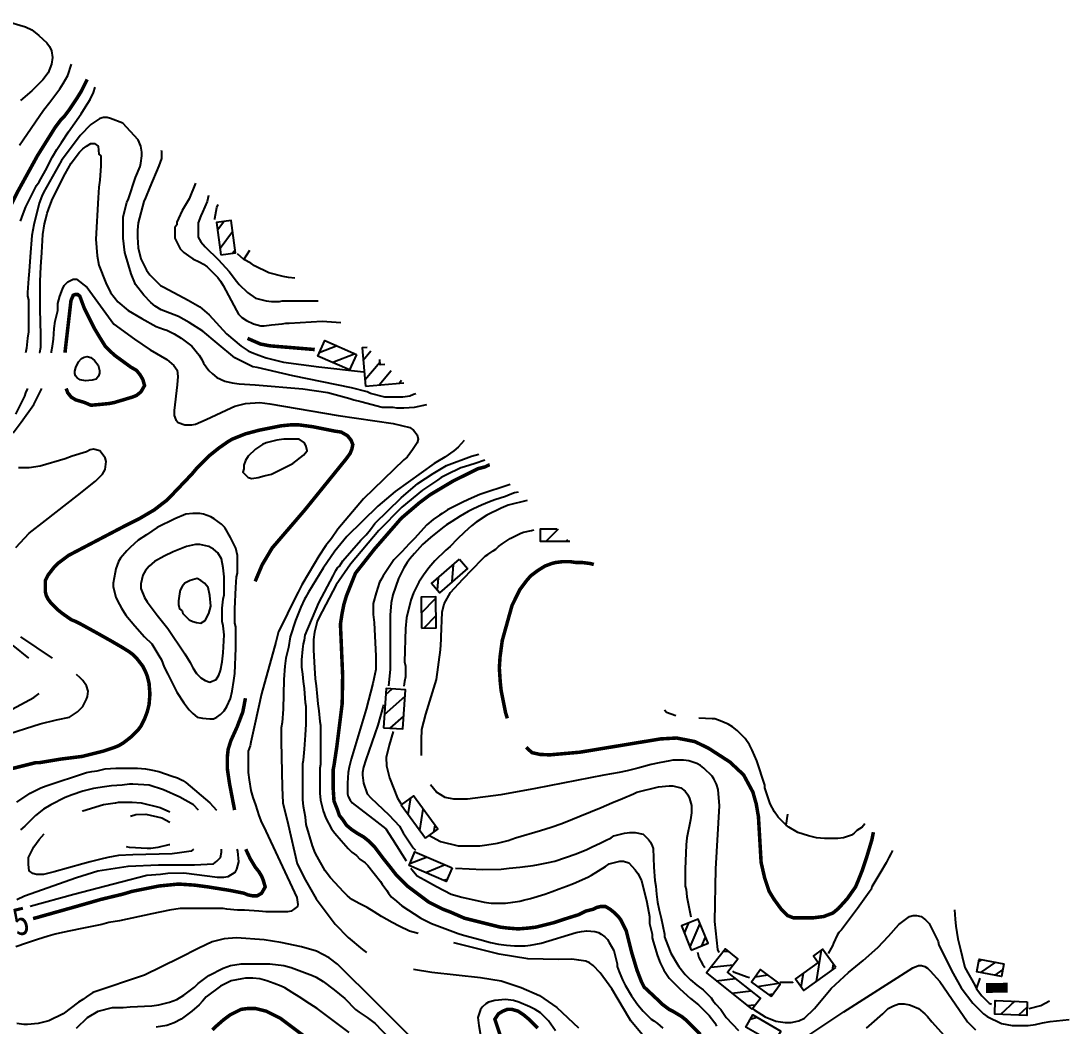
# Model space of a CAD drawing. Extents: x 35515948 to 35520624, y 3302916 to 3308279.
# Drawn here: x 35519406 to 35520151, y 3306799 to 3307513 of the extents above; entities that cross this region are included whole.
import ezdxf
from ezdxf.enums import TextEntityAlignment as Align

# ---------------------------------------------------------------- set-up
doc = ezdxf.new("R2010")
doc.units = 0
doc.header["$LTSCALE"] = 10000
doc.header["$MEASUREMENT"] = 0
doc.layers.get('0').update_dxf_attribs({"linetype": 'CONTINUOUS'})
for name, color, linetype in [('2112', 7, 'CONTINUOUS'), ('2113', 7, 'CONTINUOUS'), ('8112', 34, 'CONTINUOUS'), ('8130', 34, 'CONTINUOUS'), ('HY_DX_DGXZ', 3, 'CONTINUOUS')]:
    doc.layers.add(name, color=color, linetype=linetype)
doc.styles.add('正等线体', font='simhei.ttf', dxfattribs={"width": 0.8})

# ---------------------------------------------------------------- blocks, each defined once
blk = doc.blocks.new('1002')
blk.add_lwpolyline([(0, 0), (0.8, 0)])

msp = doc.modelspace()

# ---------------------------------------------------------------- linework, layer by layer
at = {"layer": '2112', "linetype": 'Continuous', "ltscale": 0.005, "const_width": 7, "flags": 128}
msp.add_lwpolyline([(35520091.55, 3306825.9), (35520106.91, 3306826.12)], dxfattribs=at)
at = {"layer": '2113', "linetype": 'Continuous', "ltscale": 0.005}
for p, q in [((35519545.44, 3307364.62), (35519549.97, 3307370.61)), ((35519547.26, 3307351.61), (35519556.21, 3307363.47)), ((35519556.2, 3307348.03), (35519558.03, 3307350.46)), ((35519630.52, 3307282.12), (35519617.71, 3307277.12)), ((35519643.29, 3307276.53), (35519627.35, 3307270.3)), ((35519649.01, 3307272.09), (35519654.43, 3307278.54)), ((35519650.23, 3307258), (35519660.94, 3307270.75)), ((35519660.34, 3307254.5), (35519668.91, 3307264.68)), ((35519674.43, 3307255.72), (35519676.14, 3307257.75)), ((35519778.8, 3307143.14), (35519787.83, 3307152.08)), ((35519792.95, 3307143.08), (35519794.41, 3307144.52)), ((35519712.97, 3307126.7), (35519712.08, 3307114.48)), ((35519702.27, 3307117.45), (35519701.63, 3307108.5)), ((35519722.82, 3307124.35), (35519722.78, 3307123.74)), ((35519690.23, 3307092.27), (35519700.7, 3307102.99)), ((35519692.17, 3307081.64), (35519700.84, 3307090.52)), ((35519664.99, 3307034.42), (35519669.5, 3307038.37)), ((35519664.07, 3307020.31), (35519678.74, 3307033.17)), ((35519668.13, 3307010.57), (35519677.82, 3307019.06)), ((35519680.92, 3306949.15), (35519682.73, 3306961.07)), ((35519689.3, 3306937.76), (35519691.62, 3306953.06)), ((35519699.25, 3306936.7), (35519700.01, 3306941.67)), ((35519694.33, 3306918.96), (35519682.03, 3306914.11)), ((35519707.3, 3306913.33), (35519693.41, 3306907.85)), ((35519708.61, 3306903.1), (35519706.38, 3306902.22)), ((35519877.3, 3306864.76), (35519880.48, 3306872.23)), ((35519881.23, 3306855.04), (35519888.37, 3306871.84)), ((35519889.68, 3306855.96), (35519892.29, 3306862.12)), ((35519904.96, 3306851.75), (35519908.41, 3306852.13)), ((35519971.02, 3306830.54), (35519974.61, 3306852.86)), ((35519896.14, 3306840.69), (35519911.94, 3306842.47)), ((35519982.48, 3306838.82), (35519983.12, 3306842.79)), ((35520088.42, 3306846.01), (35520086.27, 3306844.52)), ((35520098.41, 3306844.2), (35520087.74, 3306836.81)), ((35519927.53, 3306833.85), (35519936.52, 3306835.2)), ((35519960.3, 3306826.82), (35519961.85, 3306836.51)), ((35520103.51, 3306838.99), (35520097.73, 3306834.99)), ((35519899.8, 3306831.04), (35519913.65, 3306832.6)), ((35519929.02, 3306827.04), (35519944.43, 3306829.35)), ((35519910.86, 3306822.22), (35519924.71, 3306823.78)), ((35519936.92, 3306821.2), (35519940.15, 3306821.68)), ((35519921.91, 3306813.4), (35519927.58, 3306814.04)), ((35520099.13, 3306817.01), (35520098.15, 3306816.11)), ((35520111.99, 3306816.5), (35520101.86, 3306807.15)), ((35520120.77, 3306812.21), (35520114.72, 3306806.63)), ((35519928.88, 3306804.93), (35519923.97, 3306803.6))]:
    msp.add_line(p, q, dxfattribs=at)
for points in [[(35519547.92, 3307346.88), (35519558.33, 3307348.33), (35519555.12, 3307371.33), (35519544.71, 3307369.88)], [(35519644.18, 3307276.13), (35519639.32, 3307265.05), (35519616.75, 3307274.95), (35519621.61, 3307286.03)], [(35519717.44, 3307130.57), (35519723.11, 3307124.02), (35519703.14, 3307106.75), (35519697.48, 3307113.3)], [(35519690.36, 3307081.62), (35519700.95, 3307081.74), (35519700.69, 3307103.79), (35519690.1, 3307103.66)], [(35519663.45, 3307010.87), (35519677.22, 3307009.97), (35519679.04, 3307037.75), (35519665.27, 3307038.65)], [(35519693.31, 3306932.32), (35519702.12, 3306938.81), (35519684.67, 3306962.5), (35519675.86, 3306956.02)], [(35519712.14, 3306911.23), (35519707.94, 3306901.54), (35519681.55, 3306913), (35519685.76, 3306922.69)], [(35519882.1, 3306852.9), (35519894.07, 3306857.73), (35519887.12, 3306874.92), (35519875.15, 3306870.08)], [(35519925.06, 3306810.89), (35519931.21, 3306818.59), (35519907.79, 3306837.27), (35519915.27, 3306846.65), (35519906.49, 3306853.66), (35519892.86, 3306836.58)], [(35519984.78, 3306840.49), (35519975.41, 3306853.44), (35519968.9, 3306848.73), (35519972.28, 3306844.05), (35519956.23, 3306832.44), (35519962.22, 3306824.17)], [(35520104.26, 3306843.13), (35520102.62, 3306834.1), (35520084.96, 3306837.32), (35520086.6, 3306846.35)], [(35519938.78, 3306819.83), (35519945.33, 3306828.69), (35519931.35, 3306839.02), (35519924.8, 3306830.16)], [(35520120.93, 3306816.14), (35520120.54, 3306806.4), (35520097.8, 3306807.31), (35520098.19, 3306817.05)], [(35519945.72, 3306795.26), (35519940.75, 3306786.6), (35519920.79, 3306798.06), (35519925.76, 3306806.72)]]:
    msp.add_lwpolyline(points, close=True, dxfattribs=at)
for points in [[(35519651.82, 3307281.04), (35519648.26, 3307280.73), (35519650.6, 3307253.65)], [(35519664.4, 3307269), (35519661.12, 3307268.71), (35519660.79, 3307272.45)], [(35519650.6, 3307253.65), (35519677.95, 3307256.02)], [(35519795.93, 3307143.06), (35519774.9, 3307143.16), (35519774.94, 3307152.14), (35519786.51, 3307152.09)]]:
    msp.add_lwpolyline(points, dxfattribs=at)
at = {"layer": 'HY_DX_DGXZ', "linetype": 'Continuous', "ltscale": 0.005, "flags": 128}
for points, elevation in [([(35519394.56, 3307513.04), (35519409.06, 3307508.95), (35519413.48, 3307506.74), (35519418.52, 3307502.65), (35519424.15, 3307497.54), (35519426.08, 3307494.91), (35519427.49, 3307491.84), (35519428.1, 3307487.18), (35519427.49, 3307482.45), (35519425.04, 3307476.21), (35519421.23, 3307471.13), (35519413.61, 3307463.51), (35519405.35, 3307456.53)], 440), ([(35519404.72, 3307424.78), (35519407.26, 3307428.59), (35519421.87, 3307449.54), (35519426.31, 3307455.26), (35519433.3, 3307464.78), (35519435.84, 3307468.59), (35519439.01, 3307474.31), (35519441.66, 3307482.25)], 445), ([(35519405.35, 3307370.8), (35519407.26, 3307375.88), (35519409.16, 3307380.96), (35519416.78, 3307396.2), (35519418.69, 3307398.74), (35519424.41, 3307408.9), (35519425.67, 3307411.44), (35519428.22, 3307416.52), (35519431.39, 3307421.6), (35519434.56, 3307426.68), (35519439.65, 3307434.3), (35519448.53, 3307447), (35519451.71, 3307452.08), (35519454.88, 3307457.16), (35519457.42, 3307462.24), (35519458.61, 3307466.02)], 455), ([(35519686.33, 3307248), (35519684.76, 3307247.61), (35519682.22, 3307246.34), (35519677.14, 3307245.71), (35519664.44, 3307245.71), (35519654.28, 3307248.25), (35519651.74, 3307249.52), (35519640.66, 3307252.27), (35519599.05, 3307260.78), (35519573.52, 3307266.76), (35519570.46, 3307267.29), (35519557.76, 3307273.65), (35519545.15, 3307284.09), (35519535.06, 3307292.59), (35519525.29, 3307298.89), (35519517.73, 3307302.98), (35519505.43, 3307307.71), (35519501.24, 3307310.48), (35519498.07, 3307313.02), (35519492.99, 3307318.1), (35519487.27, 3307325.72), (35519484.1, 3307333.34), (35519480.29, 3307346.04), (35519479.65, 3307348.58), (35519478.38, 3307358.74), (35519478.38, 3307373.98), (35519480.92, 3307384.14), (35519482.19, 3307386.68), (35519487.27, 3307401.92), (35519490.45, 3307409.54), (35519491.08, 3307412.08), (35519491.72, 3307417.16), (35519491.72, 3307419.7), (35519491.08, 3307424.14), (35519489.16, 3307428.64), (35519478.13, 3307440.36), (35519469.49, 3307443.83), (35519466.95, 3307444.46), (35519464.41, 3307444.46), (35519461.87, 3307443.83), (35519455.52, 3307439.38), (35519447.9, 3307431.76), (35519434.56, 3307413.98), (35519421.87, 3307391.12), (35519420.59, 3307388.58), (35519418.69, 3307383.5), (35519414.88, 3307368.26), (35519413.61, 3307360.64), (35519412.34, 3307345.4), (35519411.7, 3307335.24), (35519411.07, 3307330.16), (35519410.44, 3307320), (35519410.44, 3307317.46), (35519411.07, 3307314.92), (35519411.07, 3307292.06), (35519410.44, 3307287.62), (35519409.8, 3307280.63), (35519409.16, 3307278.09), (35519408.92, 3307277.25)], 460), ([(35519419.05, 3307277.25), (35519419.11, 3307277.52), (35519419.96, 3307281.27), (35519419.96, 3307286.35), (35519419.96, 3307290.16), (35519419.33, 3307307.94), (35519419.33, 3307310.48), (35519419.33, 3307315.56), (35519419.33, 3307328.26), (35519419.96, 3307338.42), (35519420.59, 3307348.58), (35519421.23, 3307361.28), (35519422.5, 3307368.9), (35519423.13, 3307371.44), (35519424.41, 3307376.52), (35519426.31, 3307381.6), (35519428.22, 3307386.68), (35519437.1, 3307404.46), (35519441.55, 3307412.08), (35519447.27, 3307419.7), (35519449.8, 3307422.24), (35519452.34, 3307424.14), (35519455.52, 3307426.05), (35519458.06, 3307426.05), (35519460.6, 3307424.14), (35519461.23, 3307418.43), (35519462.51, 3307417.16), (35519462.51, 3307410.17), (35519461.87, 3307400.01), (35519461.23, 3307394.93), (35519460.54, 3307387.39), (35519458.96, 3307358.1), (35519459.91, 3307346.13), (35519461.17, 3307339.52), (35519466.21, 3307326.92), (35519469.36, 3307319.99), (35519474.72, 3307313.38), (35519481.97, 3307307.39), (35519491.75, 3307301.72), (35519501.88, 3307295.87), (35519506.96, 3307293.97), (35519509.5, 3307293.33), (35519514.58, 3307290.79), (35519519.66, 3307287.62), (35519527.28, 3307281.9), (35519532.36, 3307275.55), (35519534.26, 3307272.38), (35519535.53, 3307269.83), (35519539.34, 3307264.75), (35519541.88, 3307262.21), (35519545.06, 3307259.67), (35519550.77, 3307257.13), (35519555.85, 3307255.87), (35519560.93, 3307255.23), (35519572.26, 3307254.48), (35519605.99, 3307251.64), (35519623.96, 3307249.12), (35519639.4, 3307244.71), (35519642.21, 3307243.8), (35519647.29, 3307242.53), (35519662.53, 3307238.72), (35519670.15, 3307238.72), (35519672.69, 3307238.08), (35519677.77, 3307238.08), (35519685.39, 3307238.72), (35519694.12, 3307240.54)], 465), ([(35519505.48, 3307421.15), (35519505.69, 3307420.33), (35519505.69, 3307415.25), (35519503.78, 3307410.17), (35519497.43, 3307394.93), (35519494.26, 3307387.31), (35519492.99, 3307384.77), (35519489.18, 3307369.53), (35519488.54, 3307364.45), (35519488.54, 3307359.37), (35519489.18, 3307351.75), (35519491.08, 3307344.13), (35519494.89, 3307335.88), (35519497.43, 3307332.7), (35519505.05, 3307325.08), (35519507.32, 3307323.77), (35519524.66, 3307314.64), (35519532.86, 3307309.91), (35519539.48, 3307304.24), (35519551.77, 3307290.7), (35519562.2, 3307281.9), (35519567.28, 3307278.73), (35519569.82, 3307277.46), (35519574.9, 3307275.55), (35519579.98, 3307273.65), (35519592.43, 3307270.54), (35519617.34, 3307267.39), (35519649.31, 3307263.71)], 455), ([(35519529.81, 3307397.86), (35519525.35, 3307386.72), (35519520.23, 3307378.47), (35519517.71, 3307372.74), (35519516.48, 3307370.17), (35519516.48, 3307368.26), (35519515.21, 3307366.36), (35519515.21, 3307358.74), (35519519.02, 3307351.12), (35519521.56, 3307348.58), (35519524.74, 3307346.04), (35519527.91, 3307344.13), (35519532.99, 3307341.59), (35519535.53, 3307340.32), (35519538.07, 3307338.42), (35519545.69, 3307330.8), (35519547.6, 3307328.26), (35519549.5, 3307325.08), (35519559.03, 3307307.3), (35519560.3, 3307304.76), (35519562.84, 3307302.22), (35519566.01, 3307300.32), (35519571.09, 3307297.78), (35519576.17, 3307296.51), (35519578.71, 3307296.51), (35519583.79, 3307297.14), (35519591.41, 3307297.78), (35519593.95, 3307298.41), (35519596.49, 3307298.41), (35519619.79, 3307299.83), (35519633.17, 3307298.9)], 445), ([(35519539.11, 3307388.95), (35519538.07, 3307384.77), (35519534.9, 3307377.15), (35519533.63, 3307374.61), (35519531.72, 3307369.53), (35519531.72, 3307361.91), (35519531.72, 3307359.37), (35519533.63, 3307356.2), (35519536.64, 3307352.43), (35519546.1, 3307343.3), (35519553.66, 3307335.11), (35519559.02, 3307328.18), (35519560.93, 3307325.72), (35519566.65, 3307320), (35519572.36, 3307316.19), (35519574.27, 3307315.56), (35519579.98, 3307314.29), (35519583.79, 3307313.65), (35519589.51, 3307313.65), (35519591.41, 3307314.29), (35519617.09, 3307314.29)], 440), ([(35519543.63, 3307371.95), (35519543.58, 3307372.57), (35519544.97, 3307380.38), (35519545.84, 3307382.51)], 435), ([(35519600.45, 3307330.22), (35519595.86, 3307330.8), (35519592.05, 3307331.43), (35519581.89, 3307333.97), (35519571.73, 3307339.05), (35519569.19, 3307340.96), (35519564.11, 3307343.5), (35519559.58, 3307347.52)], 435), ([(35519427.58, 3307277.25), (35519427.58, 3307278.09), (35519428.22, 3307281.9), (35519428.85, 3307286.98), (35519429.48, 3307294.6), (35519430.12, 3307299.68), (35519432.02, 3307307.3), (35519432.02, 3307312.38), (35519433.3, 3307317.46), (35519435.2, 3307322.54), (35519436.47, 3307325.08), (35519439.01, 3307327.62), (35519442.82, 3307329.53), (35519445.36, 3307329.53), (35519452.87, 3307323.7), (35519471.71, 3307297.49), (35519486.38, 3307286.98), (35519497.66, 3307279.35), (35519509.55, 3307272.49), (35519514.41, 3307268.32), (35519516.67, 3307264.94), (35519517.19, 3307260.34), (35519516.86, 3307254.51), (35519514.66, 3307236.24), (35519514.66, 3307232.77), (35519515.92, 3307229.62), (35519517.49, 3307227.73), (35519522.2, 3307226.02), (35519527.28, 3307226.02), (35519529.82, 3307226.65), (35519537.44, 3307229.83), (35519555.22, 3307238.08), (35519557.76, 3307239.35), (35519565.38, 3307241.26), (35519575.54, 3307241.9), (35519582.74, 3307240.96), (35519631.29, 3307232.77), (35519670.38, 3307227.1), (35519682.22, 3307224.12), (35519684.76, 3307222.21), (35519687.3, 3307219.04), (35519687.93, 3307215.86), (35519687.3, 3307213.32), (35519684.12, 3307208.24), (35519680.31, 3307203.16), (35519677.94, 3307201.28), (35519649.26, 3307173.56), (35519630.97, 3307151.83), (35519626.34, 3307145.38), (35519622.53, 3307140.29), (35519617.45, 3307132.67), (35519614.27, 3307127.6), (35519609.83, 3307119.98), (35519605.38, 3307112.35), (35519602.84, 3307107.27), (35519596.49, 3307094.58), (35519593.95, 3307089.5), (35519588.87, 3307079.33), (35519586.97, 3307071.71), (35519576.65, 3307035), (35519572.05, 3307013.39), (35519569.19, 3307000.6), (35519568.55, 3306998.06), (35519567.28, 3306994.25), (35519567.28, 3306979), (35519567.92, 3306973.92), (35519569.19, 3306966.31), (35519570.46, 3306961.23), (35519572.36, 3306956.15), (35519574.9, 3306948.52), (35519576.81, 3306943.44), (35519578.08, 3306940.9), (35519601.91, 3306890.31), (35519602.6, 3306885.27), (35519602.21, 3306883.75), (35519600.3, 3306882.48), (35519597.76, 3306880.58), (35519595.22, 3306879.94), (35519579.98, 3306879.94), (35519574.9, 3306880.58), (35519564.74, 3306881.21), (35519559.66, 3306881.21), (35519552.04, 3306881.85), (35519549.5, 3306882.48), (35519519.02, 3306882.48), (35519511.4, 3306881.21), (35519498.7, 3306878.67), (35519475.84, 3306873.6), (35519468.22, 3306872.33), (35519463.14, 3306871.06), (35519447.9, 3306867.88), (35519435.2, 3306865.34), (35519430.12, 3306864.07), (35519425.04, 3306862.8), (35519417.42, 3306860.26), (35519409.8, 3306857.72), (35519402.18, 3306855.18)], 470), ([(35519400.27, 3307220.31), (35519405.99, 3307227.92), (35519414.88, 3307240.62), (35519420.51, 3307251.88)], 470), ([(35519402.18, 3307233.64), (35519408.53, 3307246.34), (35519409.16, 3307248.88), (35519410.44, 3307251.42), (35519410.62, 3307251.88)], 465), ([(35519720.77, 3307215.02), (35519716.51, 3307210.15), (35519713.33, 3307207.6), (35519706.98, 3307203.16), (35519701.9, 3307199.98), (35519699.36, 3307198.71), (35519671.64, 3307178.6), (35519659.34, 3307168.21), (35519637.28, 3307146.79), (35519628.77, 3307136.39), (35519620.57, 3307124.11), (35519610.17, 3307107.1), (35519607.92, 3307103.46), (35519607.29, 3307102.19), (35519604.75, 3307096.48), (35519600.94, 3307086.96), (35519597.13, 3307075.52), (35519595.86, 3307067.9), (35519593.95, 3307060.29), (35519593.32, 3307054.57), (35519592.68, 3307045.04), (35519592.05, 3307024.09), (35519591.41, 3307014.56), (35519590.78, 3307010.75), (35519590.78, 3307001.23), (35519591.32, 3306968.43), (35519591.84, 3306957.4), (35519595.66, 3306941.96), (35519602.17, 3306914.18), (35519607.9, 3306902.46), (35519615.45, 3306889.18), (35519628.99, 3306871.3), (35519638.19, 3306861.84), (35519648.52, 3306853.16), (35519651.37, 3306851.18)], 465), ([(35519402.18, 3307139.02), (35519411.7, 3307149.19), (35519423.13, 3307158.08), (35519445.99, 3307175.85), (35519458.7, 3307186.02), (35519463.77, 3307191.1), (35519465.68, 3307194.27), (35519466.31, 3307199.98), (35519465.68, 3307202.52), (35519461.87, 3307207.6), (35519457.42, 3307208.88), (35519454.88, 3307208.24), (35519452.34, 3307206.97), (35519442.19, 3307203.79), (35519437.1, 3307201.89), (35519419.33, 3307196.81), (35519411.7, 3307195.54), (35519404.09, 3307195.54)], 470), ([(35519688.05, 3306864.62), (35519681.89, 3306866.22), (35519674.6, 3306869.79), (35519669.52, 3306872.33), (35519661.9, 3306876.77), (35519656.82, 3306879.94), (35519651.74, 3306883.12), (35519646.66, 3306885.66), (35519640.94, 3306888.83), (35519637.77, 3306891.38), (35519635.23, 3306893.92), (35519625.7, 3306904.08), (35519621.89, 3306909.15), (35519616.18, 3306919.31), (35519614.91, 3306921.85), (35519613, 3306926.94), (35519608.56, 3306942.17), (35519607.92, 3306947.25), (35519606.65, 3306954.88), (35519606.02, 3306959.96), (35519606.02, 3306985.35), (35519606.65, 3306987.9), (35519607.29, 3306995.52), (35519607.92, 3307005.67), (35519608.56, 3307013.29), (35519608.56, 3307026), (35519607.92, 3307028.54), (35519607.29, 3307038.69), (35519606.65, 3307043.77), (35519606.02, 3307048.85), (35519605.38, 3307053.94), (35519605.38, 3307059.02), (35519606.02, 3307066.63), (35519606.65, 3307070.44), (35519607.29, 3307072.98), (35519607.64, 3307076.58), (35519617.53, 3307099.58), (35519627.61, 3307118.71), (35519629.51, 3307122.52), (35519630.78, 3307124.42), (35519632.05, 3307125.69), (35519634.55, 3307129.53), (35519647.29, 3307144.1), (35519651.1, 3307147.92), (35519654.28, 3307151.73), (35519657.14, 3307155.92), (35519676.05, 3307174.19), (35519687.71, 3307184.27), (35519698.75, 3307191.51), (35519708.2, 3307197.18), (35519725.86, 3307203.8), (35519731.04, 3307205.19)], 460), ([(35519735.42, 3307201), (35519728.57, 3307198.71), (35519720.95, 3307196.17), (35519718.41, 3307195.54), (35519714.6, 3307193.63), (35519712.06, 3307192.37), (35519704.44, 3307188.56), (35519701.81, 3307186.73), (35519691.05, 3307179.7), (35519676.47, 3307167.63), (35519659.98, 3307150.97), (35519640.01, 3307127.1), (35519629.68, 3307112.43), (35519617.45, 3307088.86), (35519616.18, 3307086.32), (35519614.27, 3307078.7), (35519613.64, 3307073.62), (35519613.64, 3307068.54), (35519613.64, 3307066), (35519614.27, 3307053.3), (35519614.91, 3307045.68), (35519615.54, 3307040.6), (35519616.18, 3307032.98), (35519616.81, 3307027.9), (35519617.45, 3307022.82), (35519618.08, 3307015.2), (35519618.72, 3307012.66), (35519618.72, 3306984.72), (35519618.08, 3306982.18), (35519618.08, 3306964.4), (35519618.72, 3306959.32), (35519620.62, 3306951.7), (35519622.53, 3306946.62), (35519626.34, 3306939), (35519628.88, 3306935.83), (35519633.32, 3306930.75), (35519638.4, 3306925.03), (35519640.94, 3306922.49), (35519644.12, 3306919.95), (35519646.66, 3306917.41), (35519650.47, 3306914.87), (35519652.37, 3306912.96), (35519656.82, 3306907.25), (35519661.26, 3306901.54), (35519662.53, 3306899.63), (35519665.71, 3306895.19), (35519666.98, 3306893.28), (35519668.88, 3306890.74), (35519672.69, 3306887.56), (35519676.5, 3306884.39), (35519689.84, 3306875.5), (35519693.65, 3306873.6), (35519697.46, 3306871.69), (35519716.51, 3306864.71), (35519720.32, 3306863.44), (35519731.75, 3306860.26), (35519739.37, 3306858.35), (35519745.08, 3306857.08), (35519750.8, 3306856.45), (35519756.51, 3306855.81), (35519764.13, 3306855.81), (35519767.94, 3306856.45), (35519771.75, 3306857.08), (35519775.56, 3306857.72), (35519800.33, 3306865.34), (35519804.14, 3306865.98), (35519807.95, 3306866.61), (35519813.66, 3306865.98), (35519816.2, 3306865.34), (35519818.11, 3306864.07), (35519820.65, 3306862.17), (35519822.55, 3306860.26), (35519823.82, 3306858.35), (35519827, 3306852.64), (35519827.63, 3306850.73), (35519829.54, 3306843.12), (35519829.54, 3306841.21), (35519830.81, 3306837.4), (35519833.35, 3306831.69), (35519835.25, 3306827.88), (35519839.7, 3306820.25), (35519844.14, 3306813.9), (35519847.95, 3306809.46), (35519853.67, 3306803.75), (35519855.57, 3306802.48), (35519858.11, 3306800.57), (35519861.92, 3306797.4)], 455), ([(35519428.31, 3307060.36), (35519405.59, 3307075.33)], 470), ([(35519411.43, 3307060.36), (35519400.23, 3307069.34)], 465), ([(35519392.66, 3307005.09), (35519419.46, 3307013.59), (35519431.12, 3307016.43), (35519440.28, 3307018.38), (35519445.99, 3307022.19), (35519449.8, 3307026), (35519452.34, 3307031.08), (35519452.98, 3307032.98), (35519453.62, 3307036.79), (35519452.34, 3307040.6), (35519449.8, 3307044.41), (35519447.9, 3307046.31), (35519445.31, 3307048.64)], 470), ([(35519399.64, 3307024.09), (35519414.88, 3307032.35), (35519418.71, 3307035.21)], 465), ([(35519871.22, 3307019.3), (35519864.46, 3307021.55), (35519863.14, 3307023.27)], 420), ([(35520005.41, 3306942.51), (35520003.53, 3306940.27), (35519999.72, 3306937.73), (35519997.81, 3306935.83), (35519995.91, 3306934.56), (35519990.19, 3306932.65), (35519986.38, 3306932.02), (35519976.86, 3306932.02), (35519971.14, 3306932.65), (35519965.43, 3306933.92), (35519957.81, 3306936.46), (35519951.46, 3306940.27), (35519949.55, 3306941.54), (35519943.84, 3306947.25), (35519941.3, 3306951.06), (35519938.12, 3306956.78), (35519934.31, 3306968.21), (35519934.31, 3306970.12), (35519928.6, 3306987.26), (35519925.42, 3306994.88), (35519923.52, 3306998.69), (35519920.34, 3307003.13), (35519914.63, 3307008.85), (35519911.45, 3307011.39), (35519908.28, 3307013.29), (35519902.56, 3307015.83), (35519898.75, 3307017.1), (35519896.85, 3307017.1), (35519887.38, 3307017.63)], 420), ([(35519402.81, 3306958.05), (35519412.34, 3306964.4), (35519416.15, 3306966.31), (35519419.96, 3306968.21), (35519423.77, 3306969.48), (35519452.34, 3306979), (35519456.16, 3306979.64), (35519459.97, 3306980.27), (35519465.68, 3306981.54), (35519473.3, 3306982.18), (35519484.73, 3306982.18), (35519488.54, 3306982.18), (35519494.26, 3306981.54), (35519498.07, 3306980.91), (35519503.78, 3306979.64), (35519513.31, 3306976.46), (35519517.12, 3306975.19), (35519520.93, 3306973.29), (35519522.83, 3306972.02), (35519539.93, 3306957.4), (35519544.71, 3306952.35)], 480), ([(35519485.37, 3306970.75), (35519482.83, 3306970.75), (35519477.75, 3306970.12), (35519470.12, 3306969.48), (35519465.05, 3306968.85), (35519457.42, 3306967.58), (35519449.8, 3306965.67), (35519442.19, 3306963.13), (35519437.1, 3306961.23), (35519426.95, 3306956.15), (35519421.87, 3306952.97), (35519416.15, 3306948.52), (35519408.53, 3306940.9), (35519405.35, 3306938.37)], 485), ([(35519532.06, 3306952.35), (35519528.39, 3306956.02), (35519518.75, 3306961.48), (35519507.03, 3306966.78), (35519496.97, 3306969.99), (35519485.37, 3306970.75), (35519485.37, 3306970.75)], 485), ([(35519449.48, 3306951.52), (35519449.83, 3306951.68), (35519464.33, 3306956.28), (35519472.66, 3306957.41), (35519472.66, 3306957.41)], 490), ([(35519472.66, 3306957.41), (35519473.3, 3306957.42), (35519475.21, 3306958.05), (35519479.65, 3306958.05), (35519484.73, 3306958.05), (35519491.24, 3306957.4), (35519504.78, 3306954.19), (35519511.52, 3306951.16)], 490), ([(35519483.71, 3306947.91), (35519487.33, 3306949.16), (35519494.45, 3306949.33), (35519505.91, 3306946.82), (35519511.52, 3306943.84)], 495), ([(35519528.38, 3306924.52), (35519526.64, 3306923.12), (35519518.39, 3306921.85), (35519513.31, 3306921.22), (35519485.37, 3306920.58), (35519475.21, 3306919.95), (35519467.59, 3306918.68), (35519462.51, 3306917.41), (35519454.88, 3306915.5), (35519449.8, 3306914.23), (35519429.48, 3306908.52), (35519421.87, 3306906.62), (35519416.78, 3306906.62), (35519414.24, 3306907.25), (35519411.7, 3306909.15), (35519411.07, 3306913.6), (35519411.07, 3306918.68), (35519414.88, 3306926.3), (35519418.69, 3306931.38), (35519422.33, 3306935.54)], 490), ([(35519402.81, 3306888.83), (35519408.31, 3306891.41), (35519445.19, 3306904.33), (35519460.32, 3306909.05), (35519482.07, 3306912.52), (35519503.51, 3306913.46), (35519529.04, 3306913.46), (35519542.52, 3306914.23), (35519545.06, 3306916.14), (35519547.6, 3306918.68), (35519548.23, 3306922.49), (35519548.23, 3306924.52)], 485), ([(35519559.26, 3306924.52), (35519559.66, 3306923.12), (35519560.3, 3306915.5), (35519559.03, 3306910.42), (35519557.76, 3306907.88), (35519552.68, 3306904.96), (35519549.85, 3306904.33), (35519545.43, 3306904.33), (35519521.48, 3306907.48), (35519510.13, 3306907.25), (35519505.05, 3306906.62), (35519495.31, 3306905.9), (35519477.03, 3306901.18), (35519443.3, 3306892.36), (35519412.28, 3306883.75)], 480), ([(35519511.52, 3306927.7), (35519510.77, 3306927.57), (35519503.15, 3306925.67), (35519498.07, 3306925.03), (35519495.53, 3306925.03), (35519482.83, 3306925.67), (35519480.89, 3306926.15)], 495), ([(35520069.15, 3306881.48), (35520069.57, 3306874.87), (35520070.2, 3306869.79), (35520070.84, 3306865.34), (35520071.47, 3306860.9), (35520073.38, 3306853.27), (35520074.65, 3306848.19), (35520076.55, 3306840.58), (35520083.54, 3306827.88), (35520084.81, 3306825.33), (35520088.62, 3306820.25), (35520093.7, 3306815.17), (35520095.38, 3306814.37)], 430), ([(35519684.54, 3306789.27), (35519659.06, 3306814.57), (35519630.69, 3306842.91), (35519624.7, 3306847.32), (35519615.87, 3306852.05), (35519605.15, 3306855.2), (35519590.51, 3306858.34), (35519578.53, 3306860.23), (35519558.99, 3306861.49), (35519550.16, 3306860.86), (35519541.65, 3306858.66), (35519532.19, 3306854.25), (35519518.32, 3306847), (35519493.49, 3306835.02), (35519456.78, 3306822.78), (35519452.34, 3306819.62), (35519449.8, 3306817.71), (35519446.63, 3306815.81), (35519435.84, 3306807.56), (35519425.67, 3306802.48), (35519418.05, 3306800.57), (35519410.44, 3306799.94), (35519407.9, 3306799.94), (35519402.81, 3306800.57)], 465), ([(35519894.94, 3306725.24), (35519894.94, 3306725.64), (35519895.58, 3306728.18), (35519895.58, 3306730.72), (35519893.67, 3306738.34), (35519891.4, 3306741.83), (35519870.59, 3306765.46), (35519847.27, 3306792.86), (35519839.06, 3306802.48), (35519837.79, 3306805.02), (35519830.17, 3306817.71), (35519825.73, 3306825.33), (35519823.82, 3306827.88), (35519817.47, 3306836.77), (35519812.39, 3306841.85), (35519809.85, 3306843.75), (35519807.31, 3306845.02), (35519802.23, 3306845.65), (35519797.15, 3306846.29), (35519787.81, 3306846.06), (35519766.06, 3306846.69), (35519745.57, 3306849.84), (35519713.29, 3306858.06)], 460), ([(35519445.36, 3306797.4), (35519452.98, 3306805.02), (35519460.6, 3306809.46), (35519470.76, 3306812), (35519478.38, 3306812), (35519483.46, 3306812.63), (35519498.7, 3306813.27), (35519503.78, 3306813.9), (35519511.4, 3306815.81), (35519516.48, 3306817.71), (35519521.56, 3306820.89), (35519529.18, 3306826.6), (35519531.72, 3306829.15), (35519539.34, 3306834.86), (35519549.5, 3306839.94), (35519554.58, 3306841.85), (35519562.2, 3306843.12), (35519582.52, 3306843.12), (35519592.68, 3306841.85), (35519597.76, 3306840.58), (35519613, 3306834.86), (35519615.54, 3306833.59), (35519620.62, 3306830.42), (35519628.24, 3306824.7), (35519635.86, 3306818.35), (35519643.48, 3306810.73), (35519646.02, 3306808.83), (35519651.74, 3306805.02), (35519657.45, 3306800.57), (35519672.06, 3306785.33)], 460), ([(35519684.82, 3306839.25), (35519697.65, 3306837.24), (35519732.33, 3306833.47), (35519747.14, 3306830.95), (35519761.33, 3306826.22), (35519774.25, 3306820.55), (35519786.55, 3306812.05), (35519801.99, 3306797.56)], 465), ([(35519639.04, 3306794.22), (35519616.18, 3306811.37), (35519611.1, 3306814.54), (35519603.48, 3306819.62), (35519598.4, 3306822.79), (35519593.32, 3306825.97), (35519590.78, 3306827.24), (35519585.7, 3306829.15), (35519580.62, 3306831.05), (35519575.54, 3306832.32), (35519570.46, 3306832.96), (35519565.38, 3306832.96), (35519562.84, 3306832.32), (35519555.22, 3306831.05), (35519547.6, 3306827.24), (35519537.44, 3306819.62), (35519534.9, 3306816.44), (35519532.36, 3306813.9), (35519527.28, 3306809.46), (35519519.66, 3306803.75), (35519514.58, 3306801.21), (35519509.5, 3306799.3), (35519501.88, 3306798.03)], 455), ([(35519785.72, 3306795.49), (35519780.64, 3306802.48), (35519774.93, 3306808.19), (35519771.12, 3306810.73), (35519767.31, 3306812.63), (35519759.69, 3306815.81), (35519755.88, 3306817.08), (35519750.16, 3306817.71), (35519742.54, 3306817.08), (35519738.1, 3306815.81), (35519736.19, 3306814.54), (35519733.65, 3306812.63), (35519732.38, 3306810.73), (35519730.48, 3306805.02), (35519731.11, 3306799.3), (35519732.62, 3306790.98)], 470), ([(35520122.27, 3306811.39), (35520130.61, 3306813.4), (35520136.66, 3306816.85)], 430)]:
    msp.add_lwpolyline(points, dxfattribs=dict(at, elevation=elevation))
at = {"layer": 'HY_DX_DGXZ', "linetype": 'Continuous', "ltscale": 0.005, "const_width": 2.5, "flags": 128}
for points, elevation in [([(35519384.4, 3307339.03), (35519386.3, 3307346.04), (35519389.48, 3307358.74), (35519392.02, 3307366.36), (35519393.92, 3307371.44), (35519398.37, 3307381.6), (35519403.45, 3307391.76), (35519410.44, 3307404.46), (35519417.42, 3307417.16), (35519420.59, 3307422.24), (35519423.77, 3307427.32), (35519426.95, 3307432.4), (35519430.12, 3307437.48), (35519433.93, 3307442.56), (35519436.47, 3307445.1), (35519440.28, 3307450.18), (35519445.36, 3307457.8), (35519448.53, 3307462.88), (35519452.86, 3307471.53)], 450), ([(35519437.89, 3307251.88), (35519439.01, 3307248.88), (35519441.55, 3307245.71), (35519444.73, 3307243.8), (35519451.08, 3307241.9), (35519455.52, 3307239.99), (35519462.51, 3307240.62), (35519468.85, 3307241.26), (35519472.03, 3307241.9), (35519478.38, 3307243.8), (35519484.73, 3307245.71), (35519487.91, 3307246.98), (35519491.08, 3307249.52), (35519493.62, 3307253.96), (35519492.35, 3307258.4), (35519490.45, 3307261.58), (35519487.91, 3307264.75), (35519483.87, 3307267.08), (35519472.2, 3307275.58), (35519465.9, 3307281.57), (35519461.8, 3307288.18), (35519458.02, 3307294.48), (35519450.77, 3307308.97), (35519447.61, 3307317.47), (35519446.04, 3307318.73), (35519444.46, 3307318.73), (35519442.89, 3307318.1), (35519441.31, 3307314.32), (35519437.21, 3307278.73), (35519437.21, 3307277.25)], 475), ([(35519572.2, 3307114.83), (35519577.17, 3307126.58), (35519584.32, 3307138.6), (35519607.33, 3307165.37), (35519636.65, 3307201.59), (35519639.67, 3307205.7), (35519640.94, 3307208.88), (35519641.58, 3307212.05), (35519640.31, 3307215.23), (35519637.77, 3307218.4), (35519633.32, 3307220.94), (35519628.88, 3307221.58), (35519613, 3307224.75), (35519603.48, 3307226.02), (35519597.13, 3307226.02), (35519590.78, 3307225.38), (35519587.6, 3307224.75), (35519581.25, 3307223.48), (35519574.9, 3307222.21), (35519565.38, 3307219.67), (35519555.85, 3307215.86), (35519552.68, 3307213.96), (35519546.33, 3307209.51), (35519539.98, 3307204.43), (35519530.45, 3307194.9), (35519527.28, 3307191.1), (35519513.94, 3307177.12), (35519508.86, 3307172.04), (35519506.32, 3307170.14), (35519500.61, 3307165.69), (35519489.88, 3307159.38), (35519479.79, 3307154.34), (35519439.65, 3307133.31), (35519432.02, 3307127.6), (35519429.48, 3307125.06), (35519425.04, 3307119.34), (35519423.13, 3307115.53), (35519423.13, 3307109.81), (35519423.13, 3307107.27), (35519423.77, 3307104.73), (35519425.04, 3307102.19), (35519426.95, 3307099.65), (35519432.02, 3307094.58), (35519435.2, 3307092.04), (35519441.55, 3307087.59), (35519444.73, 3307086.32), (35519447.27, 3307085.05), (35519459.97, 3307078.06), (35519470.12, 3307072.35), (35519477.75, 3307067.9), (35519482.83, 3307064.73), (35519485.37, 3307062.83), (35519487.91, 3307060.29), (35519492.35, 3307054.57), (35519494.26, 3307050.76), (35519495.53, 3307047.58), (35519496.8, 3307042.5), (35519497.43, 3307034.88), (35519496.8, 3307027.27), (35519495.53, 3307022.19), (35519493.62, 3307017.1), (35519491.08, 3307012.02), (35519489.18, 3307009.48), (35519484.1, 3307004.4), (35519480.92, 3307001.87), (35519478.38, 3306999.96), (35519475.21, 3306998.06), (35519472.03, 3306996.79), (35519464.41, 3306994.25), (35519449.17, 3306990.44), (35519444.09, 3306989.8), (35519439.01, 3306989.17), (35519433.93, 3306988.53), (35519426.31, 3306987.26), (35519418.69, 3306985.99), (35519416.15, 3306985.99), (35519398.37, 3306981.54)], 475), ([(35519738.95, 3307197.62), (35519738.1, 3307197.44), (35519735.56, 3307196.17), (35519730.48, 3307194.9), (35519720.32, 3307189.83), (35519712.93, 3307186.16), (35519696.54, 3307176.39), (35519688.97, 3307170.72), (35519676.05, 3307159.7), (35519657.14, 3307137.97), (35519643.48, 3307120.61), (35519642.21, 3307117.44), (35519639.67, 3307111.08), (35519637.13, 3307104.73), (35519635.23, 3307098.38), (35519633.96, 3307092.04), (35519632.8, 3307084.45), (35519634.38, 3307047.92), (35519634.06, 3307028.08), (35519630.15, 3306996.79), (35519628.24, 3306984.08), (35519627.61, 3306980.91), (35519627.61, 3306968.21), (35519628.24, 3306958.69), (35519630.78, 3306952.33), (35519632.05, 3306948.52), (35519634.59, 3306945.35), (35519637.13, 3306941.54), (35519640.94, 3306938.37), (35519644.75, 3306935.83), (35519649.2, 3306933.29), (35519652.37, 3306930.75), (35519657.45, 3306925.67), (35519663.17, 3306918.04), (35519668.25, 3306911.69), (35519672.69, 3306905.98), (35519677.77, 3306900.9), (35519680.31, 3306898.36), (35519695.55, 3306886.93), (35519705.71, 3306881.85), (35519710.79, 3306879.94), (35519720.95, 3306875.5), (35519746.35, 3306869.15), (35519751.43, 3306868.52), (35519759.05, 3306867.88), (35519766.67, 3306868.52), (35519771.75, 3306869.15), (35519784.45, 3306872.33), (35519792.07, 3306874.87), (35519802.23, 3306878.04), (35519807.31, 3306880.58), (35519812.39, 3306881.85), (35519814.93, 3306883.12), (35519817.47, 3306883.75), (35519821.28, 3306883.75), (35519824.46, 3306881.85), (35519827.63, 3306879.31), (35519830.17, 3306876.77), (35519832.08, 3306874.23), (35519833.35, 3306871.69), (35519835.89, 3306866.61), (35519838.43, 3306856.45), (35519839.7, 3306851.37), (35519843.51, 3306838.67), (35519846.68, 3306830.42), (35519848.59, 3306826.6), (35519858.75, 3306817.08), (35519861.29, 3306814.54), (35519866.37, 3306810.73), (35519868.91, 3306809.46), (35519875.26, 3306805.65), (35519878.43, 3306803.11), (35519888.59, 3306792.95)], 450), ([(35519812.88, 3307126.84), (35519809.85, 3307127.6), (35519804.77, 3307128.23), (35519800.33, 3307128.23), (35519795.88, 3307128.87), (35519790.8, 3307128.87), (35519785.72, 3307128.23), (35519783.18, 3307127.6), (35519778.1, 3307125.69), (35519773.02, 3307122.52), (35519767.94, 3307118.71), (35519765.02, 3307115.29), (35519760.29, 3307108.99), (35519754.74, 3307097.7), (35519747.8, 3307072.82), (35519746.23, 3307061.16), (35519745.72, 3307053.3), (35519746.35, 3307043.77), (35519746.99, 3307037.42), (35519750.16, 3307021.55), (35519751.38, 3307017.5)], 425), ([(35519557.59, 3306952.35), (35519554, 3306971.07), (35519552.42, 3306981.78), (35519552.42, 3306989.97), (35519553.05, 3306995.63), (35519554.94, 3307001.62), (35519559.36, 3307011.38), (35519563.45, 3307022.09), (35519565.3, 3307031.83)], 475), ([(35519764.76, 3306996.94), (35519768.92, 3306993.13), (35519774.6, 3306991.87), (35519781.53, 3306991.56), (35519802.97, 3306993.45), (35519860.34, 3307002.9), (35519871.69, 3307003.53), (35519884.61, 3307001.01), (35519894.38, 3306996.28), (35519909.51, 3306986.52), (35519919.29, 3306977.38), (35519925.91, 3306965.1), (35519928.28, 3306956.68), (35519929.86, 3306947.55), (35519931.75, 3306915.11), (35519934.27, 3306904.08), (35519937.42, 3306894.64), (35519940.89, 3306888.97), (35519945.93, 3306882.04), (35519950.66, 3306877.31), (35519954.76, 3306875.74), (35519968.63, 3306875.74), (35519976.19, 3306876.68), (35519982.81, 3306879.2), (35519986.6, 3306882.35), (35519992.9, 3306889.28), (35519998.89, 3306897.79), (35520000.99, 3306902.81), (35520003.53, 3306909.15), (35520006.7, 3306918.68), (35520008.61, 3306925.03), (35520010.51, 3306931.38), (35520011.56, 3306936.62)], 425), ([(35519414.41, 3306875.2), (35519447.4, 3306884.48), (35519462.51, 3306888.83), (35519478.38, 3306892.65), (35519484.73, 3306894.55), (35519503.78, 3306898.36), (35519510.13, 3306899), (35519516.48, 3306899.63), (35519519.66, 3306899.63), (35519529.18, 3306899), (35519538.71, 3306897.73), (35519554.58, 3306895.19), (35519564.11, 3306893.28), (35519567.28, 3306892.01), (35519570.46, 3306891.38), (35519573.63, 3306891.38), (35519576.81, 3306893.28), (35519579.35, 3306897.73), (35519578.08, 3306902.17), (35519576.81, 3306905.35), (35519574.9, 3306908.52), (35519572.36, 3306911.69), (35519568.55, 3306918.04), (35519565.53, 3306924.52)], 475), ([(35519746.35, 3306792.31), (35519742.54, 3306803.75), (35519745.08, 3306807.56), (35519748.26, 3306809.46), (35519751.43, 3306810.73), (35519754.61, 3306810.73), (35519759.05, 3306809.46), (35519762.86, 3306806.92), (35519766.67, 3306803.75), (35519773.02, 3306797.4)], 475)]:
    msp.add_lwpolyline(points, dxfattribs=dict(at, elevation=elevation))
at = {"layer": 'HY_DX_DGXZ', "linetype": 'Continuous', "ltscale": 0.005, "const_width": 2.5, "elevation": 450}
for points in [[(35519566.76, 3307287.51), (35519576.04, 3307283.46), (35519582.66, 3307282.2), (35519614.57, 3307279.57)], [(35519607.92, 3306791.04), (35519590.14, 3306804.38), (35519579.98, 3306809.46), (35519572.36, 3306811.37), (35519567.28, 3306811.37), (35519562.2, 3306810.73), (35519554.58, 3306806.92), (35519549.5, 3306803.11), (35519544.42, 3306798.67), (35519541.88, 3306796.12)]]:
    msp.add_lwpolyline(points, dxfattribs=at)
at = {"layer": 'HY_DX_DGXZ', "linetype": 'Continuous', "ltscale": 0.005, "flags": 128}
for points, elevation in [([(35519444.8, 3307266.85), (35519446.67, 3307270.75), (35519448.71, 3307273.18), (35519450.79, 3307274.18), (35519452.87, 3307274.53), (35519455.39, 3307273.96), (35519458.12, 3307271.88), (35519460.64, 3307268.58), (35519461.6, 3307264.76), (35519461.6, 3307262.81), (35519460.77, 3307260.55), (35519459.16, 3307258.6), (35519456.43, 3307257.78), (35519451.57, 3307257.43), (35519447.92, 3307258.12), (35519445.62, 3307259.51), (35519444.58, 3307260.86), (35519444.1, 3307262.59), (35519444.02, 3307264.11)], 480), ([(35519567.28, 3307188.56), (35519569.82, 3307187.92), (35519574.27, 3307188.56), (35519578.71, 3307189.83), (35519583.79, 3307191.1), (35519599.03, 3307198.71), (35519606.65, 3307204.43), (35519609.19, 3307207.6), (35519608.56, 3307210.78), (35519607.29, 3307213.32), (35519603.48, 3307215.86), (35519592.68, 3307215.86), (35519587.6, 3307215.23), (35519579.98, 3307213.32), (35519577.44, 3307212.05), (35519572.36, 3307208.88), (35519567.28, 3307203.79), (35519565.38, 3307200.62), (35519564.11, 3307197.44), (35519564.11, 3307194.9), (35519563.47, 3307192.37)], 480), ([(35519550.77, 3307153), (35519548.23, 3307155.54), (35519543.15, 3307159.35), (35519540.61, 3307160.62), (35519535.53, 3307162.52), (35519532.99, 3307163.15), (35519527.91, 3307163.15), (35519522.83, 3307162.52), (35519515.21, 3307159.35), (35519502.51, 3307153), (35519494.89, 3307147.92), (35519489.18, 3307144.1), (35519483.46, 3307139.02), (35519480.92, 3307136.48), (35519476.48, 3307131.4), (35519475.21, 3307128.87), (35519473.3, 3307123.79), (35519472.67, 3307121.25), (35519471.4, 3307113.62), (35519471.4, 3307111.08), (35519473.3, 3307103.46), (35519475.84, 3307098.38), (35519477.11, 3307095.85), (35519480.29, 3307090.77), (35519486.64, 3307083.15), (35519493.62, 3307075.52), (35519498.7, 3307070.44), (35519503.78, 3307062.19), (35519505.69, 3307059.02), (35519507.59, 3307053.94), (35519510.13, 3307048.85), (35519516.48, 3307036.15), (35519521.56, 3307028.54), (35519525.37, 3307023.46), (35519527.91, 3307020.92), (35519531.09, 3307018.38), (35519534.9, 3307017.74), (35519539.98, 3307017.1), (35519542.52, 3307017.1), (35519545.06, 3307018.38), (35519547.6, 3307020.28), (35519550.14, 3307022.82), (35519552.04, 3307026), (35519554.58, 3307031.71), (35519555.85, 3307036.79), (35519557.12, 3307044.41), (35519557.76, 3307049.49), (35519558.39, 3307067.27), (35519558.39, 3307082.51), (35519557.76, 3307085.05), (35519557.76, 3307095.21), (35519558.39, 3307110.45), (35519559.03, 3307118.07), (35519559.66, 3307120.61), (35519559.66, 3307133.31), (35519558.39, 3307138.39), (35519554.58, 3307146.01)], 480), ([(35519522.2, 3307063.46), (35519526.01, 3307057.11), (35519527.91, 3307053.3), (35519530.45, 3307049.49), (35519533.63, 3307046.31), (35519536.8, 3307044.41), (35519539.98, 3307043.14), (35519544.42, 3307045.04), (35519546.33, 3307048.22), (35519547.6, 3307051.4), (35519548.87, 3307057.75), (35519549.5, 3307064.1), (35519550.14, 3307076.79), (35519549.5, 3307083.15), (35519548.87, 3307086.32), (35519548.87, 3307095.85), (35519549.5, 3307102.19), (35519550.14, 3307105.37), (35519550.14, 3307118.07), (35519549.5, 3307124.42), (35519548.23, 3307130.77), (35519545.69, 3307135.21), (35519542.52, 3307137.75), (35519539.34, 3307139.66), (35519532.99, 3307140.93), (35519529.82, 3307140.93), (35519523.47, 3307139.66), (35519513.94, 3307135.85), (35519507.59, 3307132.67), (35519500.61, 3307128.87), (35519496.8, 3307125.69), (35519494.26, 3307122.52), (35519492.35, 3307119.34), (35519491.08, 3307112.99), (35519491.08, 3307109.81), (35519493.62, 3307103.46), (35519495.53, 3307100.29), (35519502.51, 3307090.77), (35519510.13, 3307081.24)], 485), ([(35519525.37, 3307087.59), (35519527.91, 3307086.32), (35519530.45, 3307085.69), (35519533.63, 3307085.05), (35519536.8, 3307086.96), (35519539.34, 3307092.04), (35519540.61, 3307097.12), (35519539.98, 3307104.73), (35519538.71, 3307110.45), (35519536.17, 3307113.62), (35519533.63, 3307115.53), (35519531.09, 3307116.8), (35519526.01, 3307115.53), (35519522.2, 3307113.62), (35519520.29, 3307111.08), (35519519.02, 3307108.54), (35519518.39, 3307106), (35519517.75, 3307100.92), (35519517.75, 3307098.38), (35519518.39, 3307095.21), (35519520.29, 3307093.94), (35519520.93, 3307092.04)], 490)]:
    msp.add_lwpolyline(points, close=True, dxfattribs=dict(at, elevation=elevation))
at = {"layer": 'HY_DX_DGXZ', "linetype": 'Continuous', "ltscale": 0.005}
for points, elevation in [([(35519753.46, 3307183.73), (35519731.75, 3307176.49), (35519726.03, 3307173.95), (35519720.32, 3307171.41), (35519716.51, 3307169.5), (35519712.7, 3307167.6), (35519708.89, 3307165.69), (35519705.08, 3307163.15), (35519703.17, 3307161.88), (35519698.73, 3307158.71), (35519694.28, 3307154.9), (35519685.39, 3307145.38), (35519681.58, 3307141.56), (35519676.5, 3307135.85), (35519672.69, 3307132.04), (35519670.79, 3307130.13), (35519663.17, 3307118.71), (35519661.26, 3307115.53), (35519660.63, 3307114.26), (35519659.36, 3307110.45), (35519658.09, 3307106.64), (35519656.18, 3307099.02), (35519656.18, 3307091.4), (35519656.76, 3307085.71), (35519658.02, 3307061.78), (35519658.02, 3307052.33), (35519655.82, 3307042.25), (35519651.09, 3307023.98), (35519640.37, 3306988.39), (35519639.04, 3306982.81), (35519638.4, 3306979), (35519637.77, 3306971.38), (35519637.77, 3306967.58), (35519637.77, 3306963.77), (35519638.4, 3306961.86), (35519639.67, 3306959.32), (35519641.13, 3306957.51), (35519658.79, 3306943.97), (35519665.09, 3306938.93), (35519669.91, 3306931.73), (35519679.54, 3306916.3)], 445), ([(35519759.09, 3307178.33), (35519756.51, 3307177.76), (35519753.34, 3307176.49), (35519750.16, 3307175.22), (35519746.35, 3307173.95), (35519742.54, 3307172.68), (35519738.73, 3307171.41), (35519733.02, 3307168.87), (35519727.3, 3307166.33), (35519723.49, 3307164.42), (35519717.78, 3307161.25), (35519712.06, 3307157.44), (35519708.25, 3307154.9), (35519706.35, 3307153.63), (35519700.63, 3307149.19), (35519696.82, 3307146.01), (35519691.11, 3307140.93), (35519689.2, 3307139.02), (35519685.39, 3307134.58), (35519682.22, 3307130.77), (35519680.31, 3307128.23), (35519677.77, 3307124.42), (35519675.87, 3307120.61), (35519673.96, 3307116.8), (35519670.15, 3307105.37), (35519668.88, 3307099.65), (35519668.11, 3307090.75), (35519668.11, 3307062.72), (35519668.11, 3307052.33), (35519666.9, 3307040.69)], 440), ([(35519765.48, 3307172.22), (35519752.07, 3307168.87), (35519746.99, 3307166.96), (35519736.83, 3307161.88), (35519729.21, 3307156.81), (35519726.03, 3307154.27), (35519720.95, 3307149.82), (35519715.87, 3307144.74), (35519710.79, 3307139.66), (35519707.62, 3307137.12), (35519700, 3307129.5), (35519695.55, 3307124.42), (35519691.74, 3307119.34), (35519688.57, 3307114.26), (35519684.76, 3307106.64), (35519682.85, 3307101.56), (35519679.68, 3307088.86), (35519679.04, 3307081.24), (35519678.41, 3307057.75), (35519679.04, 3307054.57), (35519679.04, 3307046.95), (35519678.38, 3307043.77), (35519677.85, 3307040.37)], 435), ([(35519690.42, 3306991.13), (35519690.31, 3306992.47), (35519690.31, 3307002.24), (35519690.62, 3307009.48), (35519693.46, 3307020.5), (35519701.03, 3307045.07), (35519703.86, 3307066.17), (35519704.44, 3307073.62), (35519704.44, 3307075.52), (35519705.03, 3307092.9), (35519706.59, 3307098.89), (35519711.02, 3307106.88), (35519719.7, 3307116.51), (35519733.5, 3307130.57), (35519735.56, 3307132.67), (35519737.46, 3307133.94), (35519741.27, 3307136.48), (35519743.18, 3307137.75), (35519745.08, 3307139.66), (35519747.62, 3307141.56), (35519753.34, 3307145.38), (35519757.15, 3307147.28), (35519760.96, 3307149.19), (35519762.86, 3307149.82), (35519768.58, 3307151.09), (35519770.26, 3307151.37)], 430), ([(35519663.38, 3307027.17), (35519663.07, 3307026.19), (35519659.28, 3307012.64), (35519650.77, 3306988.08), (35519649.2, 3306982.81), (35519648.56, 3306979), (35519648.56, 3306977.1), (35519649.2, 3306971.38), (35519651.74, 3306963.77), (35519654.37, 3306960.98), (35519667.3, 3306949.01), (35519674.86, 3306940.82), (35519677.48, 3306936.14), (35519684.41, 3306925.44), (35519686.05, 3306923.8)], 440), ([(35519670.3, 3307008.13), (35519667.35, 3306998.46), (35519665.27, 3306989.78), (35519665.53, 3306983.79), (35519667.79, 3306975.29), (35519673.34, 3306960.79), (35519675.74, 3306956.92)], 435), ([(35519902, 3306851.02), (35519901.11, 3306853.16), (35519898.96, 3306873.15), (35519899.59, 3306910.63), (35519902.11, 3306955.35), (35519901.29, 3306966.94), (35519900.02, 3306970.75), (35519898.12, 3306974.56), (35519896.85, 3306976.46), (35519891.13, 3306982.18), (35519888.59, 3306984.08), (35519886.05, 3306985.35), (35519880.34, 3306987.26), (35519876.53, 3306987.9), (35519868.91, 3306987.9), (35519867, 3306987.26), (35519863.19, 3306986.62), (35519859.38, 3306985.99), (35519853.67, 3306984.72), (35519844.14, 3306982.18), (35519836.52, 3306980.27), (35519830.81, 3306979), (35519819.87, 3306977.04), (35519771.32, 3306967.59), (35519746.73, 3306963.18), (35519723.09, 3306960.03), (35519713.32, 3306960.03), (35519707.33, 3306961.29), (35519701.03, 3306965.07), (35519696.79, 3306970.21)], 430), ([(35519695.69, 3306934.52), (35519703.81, 3306930.11), (35519716.51, 3306926.94), (35519731.75, 3306926.94), (35519736.83, 3306927.57), (35519744.45, 3306928.84), (35519752.07, 3306930.75), (35519757.15, 3306932.65), (35519774.93, 3306937.73), (35519782.55, 3306940.27), (35519790.17, 3306942.81), (35519797.79, 3306945.98), (35519802.87, 3306947.89), (35519810.49, 3306951.06), (35519818.11, 3306954.24), (35519825.73, 3306957.42), (35519833.35, 3306960.59), (35519840.97, 3306963.77), (35519843.51, 3306965.04), (35519858.75, 3306968.85), (35519866.37, 3306969.48), (35519868.91, 3306969.48), (35519874.62, 3306968.21), (35519877.8, 3306965.67), (35519879.7, 3306963.13), (35519880.97, 3306960.59), (35519882.24, 3306955.51), (35519882.24, 3306950.43), (35519881.61, 3306945.35), (35519879.07, 3306932.65), (35519878.43, 3306927.57), (35519877.8, 3306910.42), (35519877.8, 3306905.98), (35519877.8, 3306898.36), (35519878.43, 3306895.82), (35519878.89, 3306890.74), (35519881.91, 3306876.52)], 435), ([(35519714.52, 3306911.06), (35519733.9, 3306910), (35519746.99, 3306910.42), (35519752.7, 3306911.06), (35519760.32, 3306911.69), (35519764.13, 3306912.33), (35519769.85, 3306912.96), (35519773.66, 3306913.6), (35519779.37, 3306914.87), (35519785.09, 3306916.14), (35519800.33, 3306921.22), (35519807.95, 3306924.4), (35519811.76, 3306926.3), (35519817.47, 3306928.84), (35519821.28, 3306930.75), (35519825.09, 3306932.65), (35519827, 3306933.92), (35519828.9, 3306934.56), (35519834.62, 3306935.83), (35519838.43, 3306936.46), (35519842.24, 3306936.46), (35519847.95, 3306935.19), (35519851.76, 3306931.38), (35519853.03, 3306929.48), (35519854.3, 3306926.94), (35519854.94, 3306925.03), (35519855.57, 3306911.69), (35519856.21, 3306902.17), (35519856.84, 3306898.36), (35519857.48, 3306892.65), (35519858.11, 3306886.93), (35519859.38, 3306881.21), (35519860.65, 3306875.5), (35519861.92, 3306869.79), (35519863.19, 3306864.07), (35519863.19, 3306862.17), (35519863.83, 3306860.26), (35519867.64, 3306850.73), (35519872.08, 3306843.12), (35519873.35, 3306841.21), (35519877.8, 3306835.5), (35519881.61, 3306831.69), (35519886.05, 3306827.88), (35519887.96, 3306826.6), (35519890.5, 3306824.7), (35519896.21, 3306818.98), (35519897.48, 3306817.08), (35519899.39, 3306814.54), (35519903.2, 3306810.73), (35519907.01, 3306805.02), (35519915.67, 3306795.69)], 440), ([(35520025.16, 3306923.59), (35520023.85, 3306921.22), (35520022.58, 3306918.68), (35520020.67, 3306914.87), (35520016.23, 3306907.25), (35520010.51, 3306897.73), (35520009.88, 3306895.82), (35520008.61, 3306893.92), (35520000.35, 3306882.48), (35519994.64, 3306874.87), (35519988.92, 3306867.25), (35519987.02, 3306865.34), (35519985.75, 3306863.44), (35519983.21, 3306857.72), (35519982.57, 3306855.81), (35519979.38, 3306850.48)], 430), ([(35519682.84, 3306911.01), (35519683.47, 3306910), (35519687.25, 3306905.59), (35519692.61, 3306902.76), (35519701.12, 3306898.03), (35519711.52, 3306892.68), (35519719.09, 3306890.47), (35519734.92, 3306886.93), (35519740, 3306886.29), (35519750.16, 3306886.29), (35519755.24, 3306886.93), (35519760.32, 3306887.56), (35519762.86, 3306888.2), (35519767.94, 3306889.47), (35519778.1, 3306892.65), (35519783.18, 3306894.55), (35519788.26, 3306896.46), (35519793.34, 3306898.36), (35519798.42, 3306900.27), (35519808.58, 3306904.71), (35519811.12, 3306905.98), (35519816.2, 3306909.15), (35519821.28, 3306912.33), (35519823.82, 3306914.23), (35519831.44, 3306916.14), (35519833.98, 3306916.14), (35519837.79, 3306914.87), (35519842.24, 3306909.79), (35519844.14, 3306907.25), (35519846.68, 3306902.17), (35519850.49, 3306886.93), (35519852.4, 3306876.77), (35519852.4, 3306871.69), (35519854.3, 3306864.07), (35519854.3, 3306861.53), (35519854.94, 3306858.99), (35519858.11, 3306848.83), (35519860.02, 3306843.75), (35519862.56, 3306838.67), (35519866.37, 3306832.96), (35519873.99, 3306825.33), (35519881.61, 3306818.35), (35519887.32, 3306813.9), (35519892.4, 3306808.83), (35519894.94, 3306806.29), (35519898.75, 3306801.21), (35519900.02, 3306798.67)], 445), ([(35519925.98, 3306811), (35519926.7, 3306810.47), (35519934.58, 3306805.43), (35519942.14, 3306802.28), (35519948.76, 3306801.34), (35519953.17, 3306801.34), (35519958.53, 3306802.6), (35519962.63, 3306804.49), (35519969.57, 3306811.42), (35519981.54, 3306825.59), (35519993.84, 3306836.93), (35520004.24, 3306845.43), (35520014.64, 3306854.57), (35520022.21, 3306862.76), (35520029.56, 3306871.06), (35520037.18, 3306876.77), (35520039.72, 3306877.4), (35520042.26, 3306877.4), (35520045.44, 3306876.77), (35520048.61, 3306874.23), (35520051.15, 3306871.69), (35520054.96, 3306864.07), (35520057.5, 3306858.99), (35520058.14, 3306856.45), (35520068.3, 3306836.13), (35520074.01, 3306825.97), (35520082.27, 3306815.17), (35520089.89, 3306807.56), (35520092.43, 3306805.65), (35520102.59, 3306800.57), (35520110.21, 3306799.3), (35520117.83, 3306799.3), (35520121.64, 3306799.3), (35520126.72, 3306799.94), (35520131.8, 3306801.21), (35520137.2, 3306802.12), (35520150.57, 3306803.53)], 435), ([(35519886.59, 3306851.41), (35519887.57, 3306847.6), (35519890.08, 3306842.74), (35519891.82, 3306840.52)], 435), ([(35519963.52, 3306791.04), (35519990.51, 3306809.06), (35520039.64, 3306840.23), (35520043.55, 3306841.88), (35520045.8, 3306841.88), (35520047.98, 3306841.21), (35520049.88, 3306839.94), (35520051.79, 3306838.04), (35520058.77, 3306830.42), (35520078.46, 3306801.84), (35520084.17, 3306796.12)], 440), ([(35519923.57, 3306833.18), (35519921.85, 3306833.63), (35519912.83, 3306837.01), (35519911.67, 3306837.91)], 430), ([(35519954.4, 3306829.93), (35519954.23, 3306829.9), (35519946.85, 3306829.72), (35519945.15, 3306829.75)], 430), ([(35520006.7, 3306797.4), (35520010.51, 3306800.57), (35520018.13, 3306807.56), (35520021.94, 3306811.37), (35520025.75, 3306813.27), (35520029.56, 3306814.54), (35520033.37, 3306814.54), (35520037.18, 3306813.9), (35520039.09, 3306813.27), (35520043.53, 3306811.37), (35520047.98, 3306807.56), (35520049.88, 3306805.65), (35520053.06, 3306801.84), (35520063.85, 3306789.77)], 445)]:
    msp.add_lwpolyline(points, dxfattribs=dict(at, elevation=elevation))

# ---------------------------------------------------------------- block references
at = {"layer": '8130', "linetype": 'Continuous', "ltscale": 0.005, "xscale": 10, "yscale": 10, "zscale": 10}
for p, rotation in [((35519564.11, 3307343.5, 435), 56.40947207710511), ((35519949.55, 3306941.54, 420), 81.90819608306367), ((35520084.81, 3306825.33, 430), 71.28733798901449)]:
    msp.add_blockref('1002', p, dxfattribs=dict(at, rotation=rotation))

# ---------------------------------------------------------------- texts
at = {"layer": '8112', "linetype": 'Continuous', "ltscale": 0.005, "style": '正等线体', "width": 0.8}
msp.add_text('475', height=20, rotation=14.02521, dxfattribs=at).set_placement((35519379.19, 3306867), align=Align.MIDDLE_LEFT)

doc.saveas('drawing.dxf')
